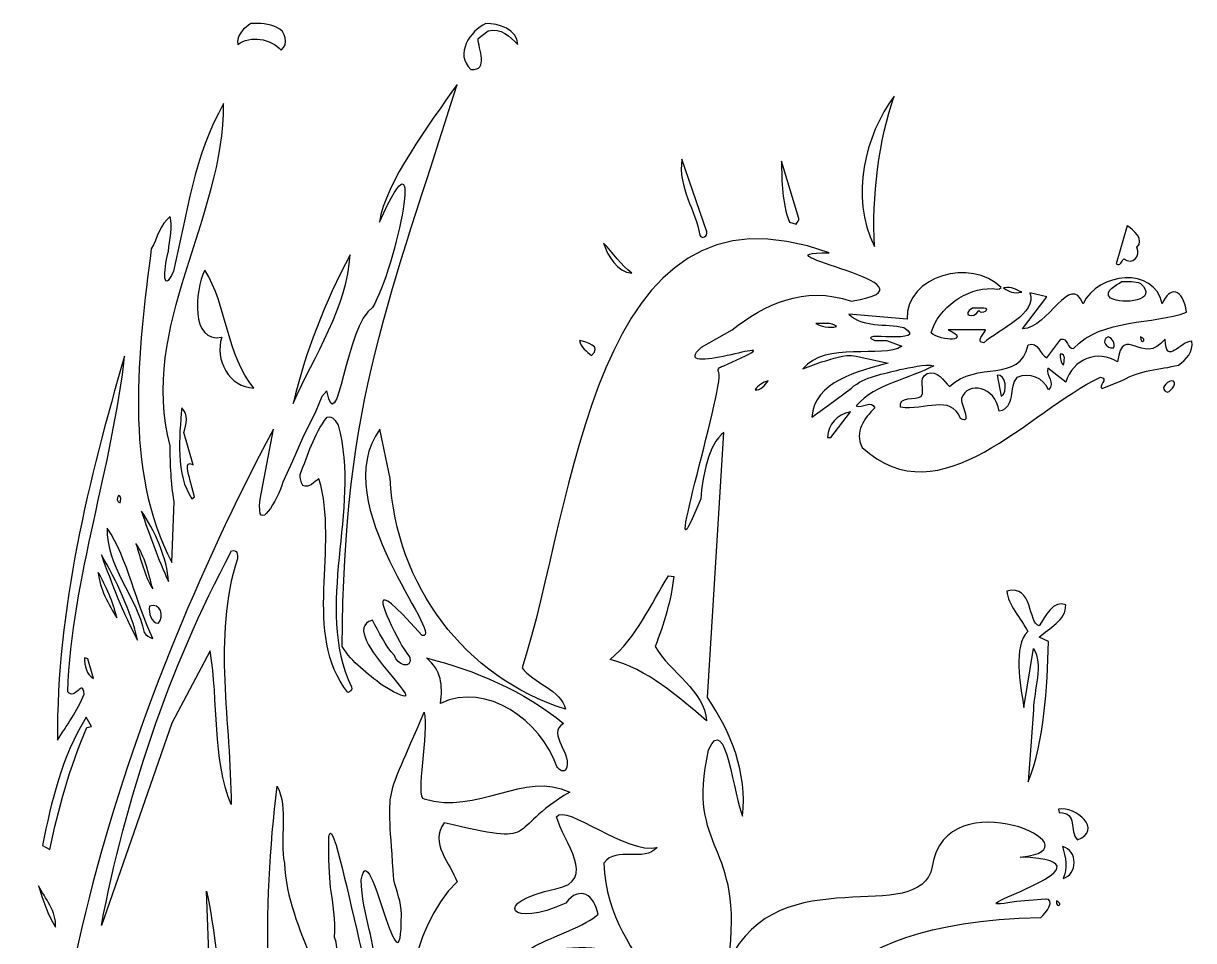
# Model space of a CAD drawing. Header units: centimetres. Extents: x -8.2 to 8.6, y -13.3 to 13.5.
# Drawn here: x -7.95 to 8.55, y 0.6 to 13.53 of the extents above; entities that cross this region are included whole.
import ezdxf

# ---------------------------------------------------------------- set-up
doc = ezdxf.new("R2010")
doc.units = ezdxf.units.CM
doc.header["$MEASUREMENT"] = 0
doc.layers.add('Ebene 1', color=7, linetype='Continuous')

msp = doc.modelspace()

# ---------------------------------------------------------------- linework, layer by layer
at = {"layer": 'Ebene 1', "color": 132}
for points, knots in [([(-4.74725, 13.53312), (-4.61518, 13.53312), (-4.49326, 13.53312), (-4.37641, 13.47724), (-4.37641, 13.47724), (-4.2545, 13.42644), (-4.20624, 13.23594), (-4.31799, 13.1572), (-4.31799, 13.1572), (-4.46278, 13.31976), (-4.75234, 13.37056), (-4.9276, 13.23594), (-4.9276, 13.23594), (-4.96062, 13.37056), (-4.82346, 13.47724), (-4.74725, 13.53312)], [0, 0, 0, 0, 0.25, 0.25, 0.25, 0.25, 0.5, 0.5, 0.5, 0.5, 0.75, 0.75, 0.75, 0.75, 1, 1, 1, 1]), ([(-1.43256, 13.53312), (-1.2446, 13.53312), (-0.98552, 13.45184), (-0.98044, 13.23594), (-0.98044, 13.23594), (-1.09474, 13.34516), (-1.20904, 13.47724), (-1.397, 13.42644), (-1.397, 13.42644), (-1.397, 13.42644), (-1.53924, 13.31976), (-1.53924, 13.31976), (-1.53924, 13.31976), (-1.53924, 13.1826), (-1.38176, 12.86002), (-1.64084, 12.88542), (-1.64084, 12.88542), (-1.8796, 13.10132), (-1.64592, 13.42644), (-1.43256, 13.53312)], [0, 0, 0, 0, 0.2, 0.2, 0.2, 0.2, 0.4, 0.4, 0.4, 0.4, 0.6, 0.6, 0.6, 0.6, 0.8, 0.8, 0.8, 0.8, 1, 1, 1, 1]), ([(-1.83642, 12.67206), (-2.77368, 9.65962), (-3.43916, 8.2423), (-3.45694, 4.74726), (-3.45694, 4.74726), (-3.31978, 4.52628), (-3.09372, 4.36118), (-2.89306, 4.2037), (-2.89306, 4.2037), (-1.86182, 3.5941), (-3.6195, 4.97332), (-3.03022, 5.1181), (-3.03022, 5.1181), (-2.93116, 4.94792), (-2.85496, 4.76504), (-2.7178, 4.62026), (-2.7178, 4.62026), (-2.6924, 4.48818), (-2.4638, 4.4196), (-2.5019, 4.59486), (-2.5019, 4.59486), (-2.5019, 4.59486), (-2.61366, 4.75742), (-2.61366, 4.75742), (-2.61366, 4.75742), (-2.78638, 5.08508), (-3.13182, 5.7404), (-2.60096, 5.19938), (-2.60096, 5.19938), (-2.60096, 5.19938), (-2.32664, 4.9022), (-2.32664, 4.9022), (-2.32664, 4.9022), (-1.99136, 4.87172), (-3.6957, 6.77672), (-2.92354, 7.81304), (-2.92354, 7.81304), (-2.92354, 7.81304), (-2.77876, 7.11708), (-2.77876, 7.11708), (-2.77876, 7.11708), (-2.7051, 5.61848), (-1.7272, 4.31038), (-0.30734, 3.86588), (-0.30734, 3.86588), (-0.36576, 4.13512), (-0.76708, 4.23672), (-0.91948, 4.45008), (-0.91948, 4.45008), (-0.18288, 6.68782), (0.05334, 11.53922), (3.41122, 10.29716), (3.41122, 10.29716), (2.20472, 10.31494), (5.15874, 9.8425), (3.72618, 9.61898), (3.72618, 9.61898), (3.05054, 9.84504), (2.49174, 9.56564), (2.0447, 9.21512), (2.0447, 9.21512), (2.0447, 9.21512), (1.6129, 8.97128), (1.6129, 8.97128), (1.6129, 8.97128), (1.10236, 8.50646), (2.90068, 9.16431), (2.1717, 8.81888), (2.1717, 8.81888), (2.1717, 8.81888), (1.92786, 8.70712), (1.92786, 8.70712), (1.92786, 8.70712), (1.88722, 8.69188), (1.81864, 8.6741), (1.85674, 8.6106), (1.85674, 8.6106), (1.94056, 8.41501), (0.95758, 5.25018), (1.6002, 6.8326), (1.6002, 6.8326), (1.63068, 7.14502), (1.69926, 7.59968), (1.92786, 7.76732), (1.92786, 7.76732), (1.92786, 7.76732), (1.69418, 4.02844), (1.69418, 4.02844), (1.69418, 4.02844), (2.03454, 3.53822), (2.25298, 2.9718), (2.19202, 2.35712), (2.19202, 2.35712), (2.0701, 2.5908), (1.95326, 3.85318), (1.71196, 3.29184), (1.71196, 3.29184), (1.3843, 1.82118), (2.23012, 2.02946), (1.99136, 0.30734), (1.99136, 0.30734), (2.7178, 1.80848), (4.67868, 0.75946), (4.86664, 1.64592), (4.86664, 1.64592), (5.04444, 2.90576), (7.3152, 1.8923), (6.10616, 1.78054), (6.10616, 1.78054), (7.747, 1.7145), (4.88188, 0.94742), (6.0579, 1.1557), (6.0579, 1.1557), (6.0579, 1.1557), (6.45922, 1.18872), (6.45922, 1.18872), (6.45922, 1.18872), (6.61669, 1.20142), (6.47192, 0.98044), (6.39572, 0.92964), (6.39572, 0.92964), (3.03784, 0.85344), (3.49758, -0.67055), (1.50622, -0.84074), (1.50622, -0.84074), (1.48844, -0.73406), (1.6891, -0.47498), (1.47574, -0.48006), (1.47574, -0.48006), (1.32842, -0.77215), (1.06426, -1.05918), (0.75184, -1.14046), (0.75184, -1.14046), (1.88722, -0.25654), (0.28702, 0.14986), (0.23622, 1.69672), (0.23622, 1.69672), (0.41148, 1.9431), (0.80264, 1.69672), (0.98552, 1.9177), (0.98552, 1.9177), (0.55626, 1.80848), (-0.29718, 2.54), (-0.43434, 2.3495), (-0.43434, 2.3495), (-0.34036, 1.9939), (0.15494, 1.45034), (-0.44196, 1.3335), (-0.44196, 1.3335), (-1.3716, 1.143), (-1.07442, 0.76708), (-0.30226, 1.13284), (-0.30226, 1.13284), (-0.10668, 1.38938), (0.10414, 1.2446), (0.1524, 0.97536), (0.1524, 0.97536), (0, 0.81788), (-0.50291, 0.65532), (-0.73406, 0.52832), (-0.73406, 0.52832), (-1.33858, 0.19558), (1.016, 1.05664), (0.76962, -0.28702), (0.76962, -0.28702), (0.2921, -0.93471), (0.64516, -0.9652), (0.69596, -0.9652), (0.69596, -0.9652), (-1.09474, -1.88214), (2.0447, -1.1049), (0.82042, -1.89484), (0.82042, -1.89484), (-0.0889, -2.21488), (0.10414, -2.49174), (-0.22606, -3.24104), (-0.22606, -3.24104), (-1.3081, -3.09626), (-0.79756, -2.59842), (-0.0635, -2.2987), (-0.0635, -2.2987), (0.04064, -2.1844), (0.39116, -1.84658), (0.23622, -1.85674), (0.23622, -1.85674), (-0.27686, -2.36728), (-1.18364, -2.43586), (-1.4605, -3.16738), (-1.4605, -3.16738), (1.15824, -4.2164), (2.32918, -4.57454), (2.32918, -7.60984), (2.32918, -7.60984), (2.19202, -7.9756), (1.82118, -7.9121), (1.80086, -7.59714), (1.80086, -7.59714), (1.45542, -9.56564), (-0.74168, -10.05332), (0.14732, -11.83894), (0.14732, -11.83894), (-0.43434, -11.94562), (-1.17602, -11.74496), (-1.1303, -10.96518), (-1.1303, -10.96518), (-1.08712, -10.8966), (-1.05664, -10.8077), (-0.97536, -10.77214), (-0.97536, -10.77214), (-0.8001, -11.54938), (-0.7239, -10.21334), (-0.8128, -9.90854), (-0.8128, -9.90854), (-1.397, -9.8552), (-1.1811, -9.86536), (-0.94234, -9.21258), (-0.94234, -9.21258), (-0.74168, -8.57758), (0.254, -7.2644), (0.87884, -7.96798), (0.87884, -7.96798), (0.13462, -9.34974), (-0.86868, -9.0551), (-0.49022, -11.14806), (-0.49022, -11.14806), (-0.40132, -10.4521), (-0.2159, -9.69772), (0.34798, -9.18718), (0.34798, -9.18718), (0.68072, -8.72744), (1.58242, -8.15086), (1.33096, -7.62254), (1.33096, -7.62254), (0.51308, -6.17728), (-2.15646, -7.56666), (-3.2131, -5.35432), (-3.2131, -5.35432), (-3.78967, -6.51002), (-5.34416, -7.02564), (-5.58292, -8.39978), (-5.58292, -8.39978), (-5.43306, -12.7508), (-0.127, -12.08532), (2.95148, -12.27836), (2.95148, -12.27836), (0.93472, -13.27404), (-6.26872, -13.06576), (-7.4422, -8.82904), (-7.4422, -8.82904), (-7.4803, -7.40664), (-6.90118, -5.4864), (-5.40004, -4.63042), (-5.40004, -4.63042), (-5.22478, -5.00888), (-5.31114, -5.76326), (-4.94284, -5.91312), (-4.94284, -5.91312), (-4.87934, -5.41528), (-5.02158, -4.9022), (-4.9276, -4.38658), (-4.9276, -4.38658), (-1.92278, -3.33502), (-3.24358, 0.05588), (-1.83642, 1.43256), (-1.83642, 1.43256), (-1.9304, 1.69164), (-2.23266, 1.97866), (-2.01676, 2.26314), (-2.01676, 2.26314), (-0.6096, 1.9304), (-1.18364, 2.14376), (-0.24638, 2.69748), (-0.24638, 2.69748), (-0.88646, 3.00482), (-1.55448, 2.36982), (-2.30124, 2.60096), (-2.30124, 2.60096), (-2.4384, 2.60096), (-2.23012, 3.556), (-2.30124, 3.8227), (-2.30124, 3.8227), (-2.86766, 2.45618), (-2.82448, 2.921), (-2.72796, 1.45796), (-2.72796, 1.45796), (-2.68986, 1.30048), (-2.62128, 1.14554), (-2.62128, 0.97536), (-2.62128, 0.97536), (-2.62128, -0.3683), (-3.07594, 2.17932), (-3.1877, 1.45796), (-3.1877, 1.45796), (-3.1877, 1.21412), (-3.1242, 0.98806), (-3.07594, 0.75946), (-3.07594, 0.75946), (-2.9845, 0.37846), (-2.94132, -0.00254), (-2.89052, -0.3937), (-2.89052, -0.3937), (-3.08102, -0.53086), (-3.79729, 3.84048), (-3.6195, 1.35128), (-3.6195, 1.35128), (-3.58902, 1.12014), (-3.54584, 0.89154), (-3.56362, 0.6477), (-3.56362, 0.6477), (-3.44424, 0.40132), (-3.6957, -0.06604), (-3.8862, 0.32766), (-3.8862, 0.32766), (-4.06145, 0.76708), (-4.24942, 1.2065), (-4.26973, 1.69672), (-4.26973, 1.69672), (-4.34848, 2.03708), (-4.20624, 2.47142), (-4.37387, 2.77876), (-4.37387, 2.77876), (-4.58723, 1.06934), (-4.5593, -0.87122), (-4.18592, -2.56794), (-4.18592, -2.56794), (-4.4069, -2.54508), (-4.62026, -2.71272), (-4.82092, -2.78384), (-4.82092, -2.78384), (-4.8895, -2.58826), (-4.90982, -2.37998), (-4.93522, -2.1717), (-4.93522, -2.1717), (-5.1308, -1.03631), (-5.14096, 0.21844), (-5.36956, 1.30048), (-5.36956, 1.30048), (-5.36956, 1.30048), (-5.26034, -1.55194), (-5.26034, -1.55194), (-5.26034, -1.55194), (-5.26034, -1.55194), (-5.20446, -3.35534), (-5.20446, -3.35534), (-5.20446, -3.35534), (-5.28066, -6.26618), (-5.48132, -0.84074), (-5.72008, -1.57988), (-5.72008, -1.57988), (-5.72008, -1.57988), (-5.72008, -2.09042), (-5.72008, -2.09042), (-5.72008, -2.09042), (-5.72008, -2.09042), (-5.63118, -2.7559), (-5.63118, -2.7559), (-5.63118, -2.7559), (-6.24332, -4.0259), (-6.66496, -1.81864), (-6.58114, -1.12268), (-6.58114, -1.12268), (-6.58114, -1.12268), (-6.34238, 0.15748), (-6.34238, 0.15748), (-6.34238, 0.15748), (-7.37362, -0.90932), (-5.92074, -4.78282), (-7.3914, -4.27228), (-7.3914, -4.27228), (-7.48538, -3.71348), (-7.4422, -3.14198), (-7.26186, -2.62382), (-7.26186, -2.62382), (-7.33552, -2.0828), (-7.13994, -1.45034), (-7.19836, -0.96012), (-7.19836, -0.96012), (-7.55142, -2.27838), (-7.64286, -3.6322), (-7.69366, -5.02666), (-7.69366, -5.02666), (-7.69874, -5.16382), (-7.6835, -5.57784), (-7.74446, -5.47878), (-7.74446, -5.47878), (-7.95274, -0.75184), (-6.58114, 3.75158), (-4.42721, 7.81304), (-4.42721, 7.81304), (-4.42721, 7.81304), (-4.61518, 6.82498), (-4.61518, 6.82498), (-4.61518, 6.82498), (-4.67106, 6.28396), (-4.3561, 6.8326), (-4.2926, 7.06628), (-4.2926, 7.06628), (-4.2926, 7.06628), (-4.15543, 7.36092), (-4.15543, 7.36092), (-4.15543, 7.36092), (-4.15543, 7.36092), (-4.01828, 7.68604), (-4.01828, 7.68604), (-4.01828, 7.68604), (-4.01828, 7.68604), (-3.83032, 8.0645), (-3.83032, 8.0645), (-3.83032, 8.0645), (-3.83032, 8.0645), (-3.74141, 8.27278), (-3.74141, 8.27278), (-3.74141, 8.27278), (-3.74141, 8.27278), (-3.67284, 8.35406), (-3.67284, 8.35406), (-3.67284, 8.35406), (-3.52805, 7.6073), (-3.40106, 9.28878), (-3.03022, 9.52754), (-3.03022, 9.52754), (-2.6924, 10.0838), (-2.24536, 12.2682), (-2.93116, 10.7315), (-2.93116, 10.7315), (-2.84734, 11.29538), (-2.23012, 12.10564), (-1.83642, 12.67206)], [0, 0, 0, 0, 0.00934579, 0.00934579, 0.00934579, 0.00934579, 0.01869159, 0.01869159, 0.01869159, 0.01869159, 0.02803738, 0.02803738, 0.02803738, 0.02803738, 0.03738318, 0.03738318, 0.03738318, 0.03738318, 0.04672897, 0.04672897, 0.04672897, 0.04672897, 0.05607477, 0.05607477, 0.05607477, 0.05607477, 0.06542056, 0.06542056, 0.06542056, 0.06542056, 0.07476636, 0.07476636, 0.07476636, 0.07476636, 0.08411215, 0.08411215, 0.08411215, 0.08411215, 0.09345794, 0.09345794, 0.09345794, 0.09345794, 0.10280374, 0.10280374, 0.10280374, 0.10280374, 0.11214953, 0.11214953, 0.11214953, 0.11214953, 0.12149533, 0.12149533, 0.12149533, 0.12149533, 0.13084112, 0.13084112, 0.13084112, 0.13084112, 0.14018692, 0.14018692, 0.14018692, 0.14018692, 0.14953271, 0.14953271, 0.14953271, 0.14953271, 0.1588785, 0.1588785, 0.1588785, 0.1588785, 0.1682243, 0.1682243, 0.1682243, 0.1682243, 0.17757009, 0.17757009, 0.17757009, 0.17757009, 0.18691589, 0.18691589, 0.18691589, 0.18691589, 0.19626168, 0.19626168, 0.19626168, 0.19626168, 0.20560748, 0.20560748, 0.20560748, 0.20560748, 0.21495327, 0.21495327, 0.21495327, 0.21495327, 0.22429907, 0.22429907, 0.22429907, 0.22429907, 0.23364486, 0.23364486, 0.23364486, 0.23364486, 0.24299065, 0.24299065, 0.24299065, 0.24299065, 0.25233645, 0.25233645, 0.25233645, 0.25233645, 0.26168224, 0.26168224, 0.26168224, 0.26168224, 0.27102804, 0.27102804, 0.27102804, 0.27102804, 0.28037383, 0.28037383, 0.28037383, 0.28037383, 0.28971963, 0.28971963, 0.28971963, 0.28971963, 0.29906542, 0.29906542, 0.29906542, 0.29906542, 0.30841121, 0.30841121, 0.30841121, 0.30841121, 0.31775701, 0.31775701, 0.31775701, 0.31775701, 0.3271028, 0.3271028, 0.3271028, 0.3271028, 0.3364486, 0.3364486, 0.3364486, 0.3364486, 0.34579439, 0.34579439, 0.34579439, 0.34579439, 0.35514019, 0.35514019, 0.35514019, 0.35514019, 0.36448598, 0.36448598, 0.36448598, 0.36448598, 0.37383178, 0.37383178, 0.37383178, 0.37383178, 0.38317757, 0.38317757, 0.38317757, 0.38317757, 0.39252336, 0.39252336, 0.39252336, 0.39252336, 0.40186916, 0.40186916, 0.40186916, 0.40186916, 0.41121495, 0.41121495, 0.41121495, 0.41121495, 0.42056075, 0.42056075, 0.42056075, 0.42056075, 0.42990654, 0.42990654, 0.42990654, 0.42990654, 0.43925234, 0.43925234, 0.43925234, 0.43925234, 0.44859813, 0.44859813, 0.44859813, 0.44859813, 0.45794393, 0.45794393, 0.45794393, 0.45794393, 0.46728972, 0.46728972, 0.46728972, 0.46728972, 0.47663551, 0.47663551, 0.47663551, 0.47663551, 0.48598131, 0.48598131, 0.48598131, 0.48598131, 0.4953271, 0.4953271, 0.4953271, 0.4953271, 0.5046729, 0.5046729, 0.5046729, 0.5046729, 0.51401869, 0.51401869, 0.51401869, 0.51401869, 0.52336449, 0.52336449, 0.52336449, 0.52336449, 0.53271028, 0.53271028, 0.53271028, 0.53271028, 0.54205607, 0.54205607, 0.54205607, 0.54205607, 0.55140187, 0.55140187, 0.55140187, 0.55140187, 0.56074766, 0.56074766, 0.56074766, 0.56074766, 0.57009346, 0.57009346, 0.57009346, 0.57009346, 0.57943925, 0.57943925, 0.57943925, 0.57943925, 0.58878505, 0.58878505, 0.58878505, 0.58878505, 0.59813084, 0.59813084, 0.59813084, 0.59813084, 0.60747664, 0.60747664, 0.60747664, 0.60747664, 0.61682243, 0.61682243, 0.61682243, 0.61682243, 0.62616822, 0.62616822, 0.62616822, 0.62616822, 0.63551402, 0.63551402, 0.63551402, 0.63551402, 0.64485981, 0.64485981, 0.64485981, 0.64485981, 0.65420561, 0.65420561, 0.65420561, 0.65420561, 0.6635514, 0.6635514, 0.6635514, 0.6635514, 0.6728972, 0.6728972, 0.6728972, 0.6728972, 0.68224299, 0.68224299, 0.68224299, 0.68224299, 0.69158879, 0.69158879, 0.69158879, 0.69158879, 0.70093458, 0.70093458, 0.70093458, 0.70093458, 0.71028037, 0.71028037, 0.71028037, 0.71028037, 0.71962617, 0.71962617, 0.71962617, 0.71962617, 0.72897196, 0.72897196, 0.72897196, 0.72897196, 0.73831776, 0.73831776, 0.73831776, 0.73831776, 0.74766355, 0.74766355, 0.74766355, 0.74766355, 0.75700935, 0.75700935, 0.75700935, 0.75700935, 0.76635514, 0.76635514, 0.76635514, 0.76635514, 0.77570093, 0.77570093, 0.77570093, 0.77570093, 0.78504673, 0.78504673, 0.78504673, 0.78504673, 0.79439252, 0.79439252, 0.79439252, 0.79439252, 0.80373832, 0.80373832, 0.80373832, 0.80373832, 0.81308411, 0.81308411, 0.81308411, 0.81308411, 0.82242991, 0.82242991, 0.82242991, 0.82242991, 0.8317757, 0.8317757, 0.8317757, 0.8317757, 0.8411215, 0.8411215, 0.8411215, 0.8411215, 0.85046729, 0.85046729, 0.85046729, 0.85046729, 0.85981308, 0.85981308, 0.85981308, 0.85981308, 0.86915888, 0.86915888, 0.86915888, 0.86915888, 0.87850467, 0.87850467, 0.87850467, 0.87850467, 0.88785047, 0.88785047, 0.88785047, 0.88785047, 0.89719626, 0.89719626, 0.89719626, 0.89719626, 0.90654206, 0.90654206, 0.90654206, 0.90654206, 0.91588785, 0.91588785, 0.91588785, 0.91588785, 0.92523364, 0.92523364, 0.92523364, 0.92523364, 0.93457944, 0.93457944, 0.93457944, 0.93457944, 0.94392523, 0.94392523, 0.94392523, 0.94392523, 0.95327103, 0.95327103, 0.95327103, 0.95327103, 0.96261682, 0.96261682, 0.96261682, 0.96261682, 0.97196262, 0.97196262, 0.97196262, 0.97196262, 0.98130841, 0.98130841, 0.98130841, 0.98130841, 0.99065421, 0.99065421, 0.99065421, 0.99065421, 1, 1, 1, 1]), ([(-5.12826, 12.40282), (-5.11556, 10.78484), (-6.32968, 9.26591), (-5.88264, 7.57936), (-5.88264, 7.57936), (-5.88264, 7.31012), (-5.86994, 7.05104), (-5.82676, 6.7945), (-5.82676, 6.7945), (-5.82676, 6.7945), (-5.85724, 5.93344), (-5.85724, 5.93344), (-5.85724, 5.93344), (-6.55066, 7.22884), (-6.32968, 8.93064), (-6.14934, 10.35304), (-6.14934, 10.35304), (-6.06044, 10.50798), (-6.02742, 10.70356), (-5.88264, 10.81024), (-5.88264, 10.81024), (-5.84454, 10.67816), (-5.89026, 10.48004), (-5.90804, 10.32255), (-5.90804, 10.32255), (-5.95884, 10.15746), (-6.01472, 9.65962), (-5.83437, 10.03808), (-5.83437, 10.03808), (-5.6515, 10.83818), (-5.54482, 11.67384), (-5.12826, 12.40282)], [0, 0, 0, 0, 0.125, 0.125, 0.125, 0.125, 0.25, 0.25, 0.25, 0.25, 0.375, 0.375, 0.375, 0.375, 0.5, 0.5, 0.5, 0.5, 0.625, 0.625, 0.625, 0.625, 0.75, 0.75, 0.75, 0.75, 0.875, 0.875, 0.875, 0.875, 1, 1, 1, 1]), ([(4.32816, 12.5095), (4.1148, 11.8872), (4.0132, 11.08202), (4.0513, 10.3886), (4.0513, 10.3886), (3.69824, 11.10742), (3.91922, 11.94308), (4.32816, 12.5095)], [0, 0, 0, 0, 0.5, 0.5, 0.5, 0.5, 1, 1, 1, 1]), ([(1.33604, 11.6205), (1.33604, 11.6205), (1.68656, 10.59688), (1.68656, 10.59688), (1.68656, 10.59688), (1.69418, 10.56132), (1.6764, 10.54099), (1.65608, 10.52322), (1.65608, 10.52322), (1.62052, 10.5029), (1.6002, 10.53337), (1.5875, 10.54862), (1.5875, 10.54862), (1.5367, 10.89152), (1.27254, 11.2141), (1.33604, 11.6205)], [0, 0, 0, 0, 0.25, 0.25, 0.25, 0.25, 0.5, 0.5, 0.5, 0.5, 0.75, 0.75, 0.75, 0.75, 1, 1, 1, 1]), ([(2.73812, 11.59256), (2.73812, 11.59256), (2.98196, 10.78484), (2.98196, 10.78484), (2.98196, 10.78484), (2.98958, 10.75944), (2.96926, 10.7315), (2.9464, 10.70356), (2.9464, 10.70356), (2.9464, 10.70356), (2.85242, 10.7315), (2.85242, 10.7315), (2.85242, 10.7315), (2.74574, 11.00074), (2.74574, 11.29538), (2.73812, 11.59256)], [0, 0, 0, 0, 0.25, 0.25, 0.25, 0.25, 0.5, 0.5, 0.5, 0.5, 0.75, 0.75, 0.75, 0.75, 1, 1, 1, 1]), ([(7.61492, 10.67816), (7.70382, 10.62736), (7.86638, 10.48004), (7.75208, 10.37844), (7.75208, 10.37844), (7.81812, 10.24128), (7.68604, 10.12698), (7.56666, 10.21333), (7.56666, 10.21333), (7.53364, 10.17778), (7.52602, 10.10666), (7.45998, 10.14476), (7.45998, 10.14476), (7.45998, 10.14476), (7.61492, 10.67816), (7.61492, 10.67816)], [0, 0, 0, 0, 0.25, 0.25, 0.25, 0.25, 0.5, 0.5, 0.5, 0.5, 0.75, 0.75, 0.75, 0.75, 1, 1, 1, 1]), ([(0.23114, 10.43431), (0.36068, 10.29716), (0.48006, 10.12444), (0.62738, 10.01267), (0.62738, 10.01267), (0.42926, 10.02538), (0.28448, 10.25652), (0.23114, 10.43431)], [0, 0, 0, 0, 0.5, 0.5, 0.5, 0.5, 1, 1, 1, 1]), ([(-3.34518, 10.27176), (-3.37566, 9.55548), (-3.85318, 8.83666), (-4.14782, 8.17626), (-4.14782, 8.17626), (-3.98018, 8.89508), (-3.69824, 9.59866), (-3.34518, 10.27176)], [0, 0, 0, 0, 0.5, 0.5, 0.5, 0.5, 1, 1, 1, 1]), ([(6.24332, 9.73582), (6.24332, 9.73582), (6.48208, 9.67994), (6.48208, 9.67994), (6.48208, 9.67994), (6.48208, 9.67994), (6.13918, 9.22782), (6.13918, 9.22782), (6.13918, 9.22782), (6.50748, 9.24052), (6.80974, 10.033), (6.99262, 9.58087), (6.99262, 9.58087), (7.2009, 10.0203), (7.99846, 10.11427), (8.11022, 9.58087), (8.11022, 9.58087), (8.20674, 9.82472), (8.4074, 9.81202), (8.45058, 9.4615), (8.45058, 9.4615), (7.98576, 9.2837), (7.26186, 9.38276), (6.86054, 8.95095), (6.86054, 8.95095), (6.76656, 8.93318), (6.77926, 9.10844), (6.6802, 9.08304), (6.6802, 9.08304), (6.6802, 9.08304), (6.48208, 8.81888), (6.48208, 8.81888), (6.48208, 8.81888), (6.38302, 8.86206), (6.3627, 9.05001), (6.22046, 9.00176), (6.22046, 9.00176), (6.09345, 8.45312), (5.49656, 8.78586), (5.10794, 8.41501), (5.10794, 8.41501), (5.02666, 8.49376), (4.94284, 8.6487), (4.79298, 8.5979), (4.79298, 8.5979), (4.65328, 8.51662), (4.77266, 8.37946), (4.71169, 8.27278), (4.71169, 8.27278), (4.6228, 8.22198), (4.38912, 8.28548), (4.41706, 8.12292), (4.41706, 8.12292), (4.7625, 8.0645), (5.12064, 8.31595), (5.26542, 7.9629), (5.26542, 7.9629), (5.44068, 7.87146), (5.2578, 8.1788), (5.27812, 8.24738), (5.27812, 8.24738), (5.36956, 8.49122), (5.74802, 8.42771), (5.81152, 8.0645), (5.81152, 8.0645), (6.0452, 8.12038), (5.93852, 8.40486), (6.0579, 8.54202), (6.0579, 8.54202), (6.24332, 8.61822), (6.43382, 8.53694), (6.50748, 8.36676), (6.50748, 8.36676), (6.604, 8.46074), (6.46684, 8.57504), (6.49478, 8.6741), (6.49478, 8.6741), (6.49478, 8.6741), (6.74878, 8.47344), (6.74878, 8.47344), (6.74878, 8.47344), (6.84784, 8.80618), (7.20598, 8.93826), (7.47776, 8.763), (7.47776, 8.763), (7.56412, 9.32688), (7.82828, 8.67918), (8.15086, 9.08304), (8.15086, 9.08304), (8.16356, 8.69188), (8.3693, 9.06271), (8.52678, 9.05255), (8.52678, 9.05255), (8.55218, 8.90524), (8.45058, 8.79348), (8.33882, 8.71728), (8.33882, 8.71728), (8.07466, 8.6487), (7.79272, 8.6487), (7.55396, 8.50392), (7.55396, 8.50392), (7.55396, 8.50392), (7.2644, 8.38454), (7.2644, 8.38454), (7.2644, 8.38454), (7.1882, 8.41755), (7.37108, 8.52169), (7.239, 8.5471), (7.239, 8.5471), (6.23824, 8.0772), (4.98094, 6.53034), (3.87604, 7.5565), (3.87604, 7.5565), (3.76682, 7.77494), (3.90652, 7.96544), (4.05638, 8.1153), (4.05638, 8.1153), (4.00812, 8.2296), (3.88112, 8.10259), (3.79222, 8.1407), (3.79222, 8.1407), (4.0767, 8.46074), (4.53644, 8.51662), (4.88696, 8.70458), (4.88696, 8.70458), (4.75488, 8.74267), (4.5593, 8.6741), (4.40944, 8.65378), (4.40944, 8.65378), (4.1783, 8.58774), (3.91414, 8.56234), (3.72618, 8.39216), (3.72618, 8.39216), (3.72618, 8.39216), (3.4036, 8.1534), (3.4036, 8.1534), (3.4036, 8.1534), (3.4036, 8.1534), (3.16992, 7.98322), (3.16992, 7.98322), (3.16992, 7.98322), (3.18516, 8.47852), (3.84556, 8.64108), (4.24434, 8.74267), (4.24434, 8.74267), (4.24434, 8.74267), (3.79222, 8.84427), (3.79222, 8.84427), (3.79222, 8.84427), (3.61188, 8.87476), (3.46202, 8.8011), (3.30454, 8.763), (3.30454, 8.763), (3.30454, 8.763), (3.04038, 8.6614), (3.04038, 8.6614), (3.04038, 8.6614), (3.35534, 9.06271), (4.17068, 8.79856), (4.43484, 8.98144), (4.43484, 8.98144), (4.43484, 8.98144), (4.22148, 9.06271), (4.22148, 9.06271), (4.22148, 9.06271), (4.22148, 9.06271), (4.05638, 9.06271), (4.05638, 9.06271), (4.05638, 9.06271), (3.72618, 9.2075), (4.85648, 8.99414), (4.46532, 9.24814), (4.46532, 9.24814), (4.2037, 9.30148), (3.8862, 9.2456), (3.68808, 9.43356), (3.68808, 9.43356), (3.68808, 9.43356), (4.51103, 9.36498), (4.51103, 9.36498), (4.51103, 9.36498), (4.49072, 9.9822), (5.42036, 10.22603), (5.83692, 9.81202), (5.83692, 9.81202), (5.82422, 9.7663), (5.74294, 9.79169), (5.70992, 9.79423), (5.70992, 9.79423), (5.34669, 9.8044), (4.95554, 9.53008), (4.84886, 9.17194), (4.84886, 9.17194), (4.99872, 9.03732), (5.42798, 9.05763), (5.09016, 9.21512), (5.09016, 9.21512), (5.09016, 9.21512), (5.61594, 9.21512), (5.61594, 9.21512), (5.61594, 9.21512), (5.60832, 9.15669), (5.46099, 9.03986), (5.59308, 9.03224), (5.59308, 9.03224), (5.81152, 9.21512), (6.35254, 9.4488), (6.24332, 9.73582)], [0, 0, 0, 0, 0.01923077, 0.01923077, 0.01923077, 0.01923077, 0.03846154, 0.03846154, 0.03846154, 0.03846154, 0.05769231, 0.05769231, 0.05769231, 0.05769231, 0.07692308, 0.07692308, 0.07692308, 0.07692308, 0.09615385, 0.09615385, 0.09615385, 0.09615385, 0.11538462, 0.11538462, 0.11538462, 0.11538462, 0.13461538, 0.13461538, 0.13461538, 0.13461538, 0.15384615, 0.15384615, 0.15384615, 0.15384615, 0.17307692, 0.17307692, 0.17307692, 0.17307692, 0.19230769, 0.19230769, 0.19230769, 0.19230769, 0.21153846, 0.21153846, 0.21153846, 0.21153846, 0.23076923, 0.23076923, 0.23076923, 0.23076923, 0.25, 0.25, 0.25, 0.25, 0.26923077, 0.26923077, 0.26923077, 0.26923077, 0.28846154, 0.28846154, 0.28846154, 0.28846154, 0.30769231, 0.30769231, 0.30769231, 0.30769231, 0.32692308, 0.32692308, 0.32692308, 0.32692308, 0.34615385, 0.34615385, 0.34615385, 0.34615385, 0.36538462, 0.36538462, 0.36538462, 0.36538462, 0.38461538, 0.38461538, 0.38461538, 0.38461538, 0.40384615, 0.40384615, 0.40384615, 0.40384615, 0.42307692, 0.42307692, 0.42307692, 0.42307692, 0.44230769, 0.44230769, 0.44230769, 0.44230769, 0.46153846, 0.46153846, 0.46153846, 0.46153846, 0.48076923, 0.48076923, 0.48076923, 0.48076923, 0.5, 0.5, 0.5, 0.5, 0.51923077, 0.51923077, 0.51923077, 0.51923077, 0.53846154, 0.53846154, 0.53846154, 0.53846154, 0.55769231, 0.55769231, 0.55769231, 0.55769231, 0.57692308, 0.57692308, 0.57692308, 0.57692308, 0.59615385, 0.59615385, 0.59615385, 0.59615385, 0.61538462, 0.61538462, 0.61538462, 0.61538462, 0.63461538, 0.63461538, 0.63461538, 0.63461538, 0.65384615, 0.65384615, 0.65384615, 0.65384615, 0.67307692, 0.67307692, 0.67307692, 0.67307692, 0.69230769, 0.69230769, 0.69230769, 0.69230769, 0.71153846, 0.71153846, 0.71153846, 0.71153846, 0.73076923, 0.73076923, 0.73076923, 0.73076923, 0.75, 0.75, 0.75, 0.75, 0.76923077, 0.76923077, 0.76923077, 0.76923077, 0.78846154, 0.78846154, 0.78846154, 0.78846154, 0.80769231, 0.80769231, 0.80769231, 0.80769231, 0.82692308, 0.82692308, 0.82692308, 0.82692308, 0.84615385, 0.84615385, 0.84615385, 0.84615385, 0.86538462, 0.86538462, 0.86538462, 0.86538462, 0.88461538, 0.88461538, 0.88461538, 0.88461538, 0.90384615, 0.90384615, 0.90384615, 0.90384615, 0.92307692, 0.92307692, 0.92307692, 0.92307692, 0.94230769, 0.94230769, 0.94230769, 0.94230769, 0.96153846, 0.96153846, 0.96153846, 0.96153846, 0.98076923, 0.98076923, 0.98076923, 0.98076923, 1, 1, 1, 1]), ([(-5.39496, 10.05586), (-5.07492, 9.55548), (-5.0927, 8.84935), (-4.70154, 8.39216), (-4.70154, 8.39216), (-5.0546, 8.40232), (-5.25526, 8.79348), (-5.1562, 9.10844), (-5.1562, 9.10844), (-5.59562, 9.02716), (-5.5372, 9.75614), (-5.39496, 10.05586)], [0, 0, 0, 0, 0.33333333, 0.33333333, 0.33333333, 0.33333333, 0.66666667, 0.66666667, 0.66666667, 0.66666667, 1, 1, 1, 1]), ([(6.13156, 9.74344), (5.99948, 9.72566), (5.96138, 9.73836), (5.87248, 9.80694), (5.87248, 9.80694), (5.99948, 9.82472), (6.0325, 9.78662), (6.13156, 9.74344)], [0, 0, 0, 0, 0.5, 0.5, 0.5, 0.5, 1, 1, 1, 1]), ([(7.53364, 9.8933), (7.47776, 9.8425), (7.26948, 9.76884), (7.38124, 9.65962), (7.38124, 9.65962), (7.54634, 9.56818), (8.07466, 9.61644), (7.80542, 9.8679), (7.80542, 9.8679), (7.7216, 9.90091), (7.6327, 9.89837), (7.53364, 9.8933)], [0, 0, 0, 0, 0.33333333, 0.33333333, 0.33333333, 0.33333333, 0.66666667, 0.66666667, 0.66666667, 0.66666667, 1, 1, 1, 1]), ([(5.43306, 9.51738), (5.43306, 9.51738), (5.59308, 9.51738), (5.59308, 9.51738), (5.59308, 9.51738), (5.70992, 9.51484), (5.56005, 9.42086), (5.52196, 9.48435), (5.52196, 9.48435), (5.4483, 9.3472), (5.26542, 9.4361), (5.43306, 9.51738)], [0, 0, 0, 0, 0.33333333, 0.33333333, 0.33333333, 0.33333333, 0.66666667, 0.66666667, 0.66666667, 0.66666667, 1, 1, 1, 1]), ([(3.22326, 9.30402), (3.31724, 9.29132), (3.44932, 9.32942), (3.51536, 9.2583), (3.51536, 9.2583), (3.4163, 9.23544), (3.29184, 9.26337), (3.22326, 9.30402)], [0, 0, 0, 0, 0.5, 0.5, 0.5, 0.5, 1, 1, 1, 1]), ([(7.34568, 9.11352), (7.40664, 9.09066), (7.45236, 9.02462), (7.42188, 8.95858), (7.42188, 8.95858), (7.3279, 8.93826), (7.23646, 9.07034), (7.34568, 9.11352)], [0, 0, 0, 0, 0.5, 0.5, 0.5, 0.5, 1, 1, 1, 1]), ([(-0.10922, 9.06271), (-0.0127, 9.03732), (0.2159, 8.98906), (0.06096, 8.85189), (0.06096, 8.85189), (0, 8.90524), (-0.09652, 8.97128), (-0.10922, 9.06271)], [0, 0, 0, 0, 0.5, 0.5, 0.5, 0.5, 1, 1, 1, 1]), ([(-6.52526, 8.84427), (-6.69544, 7.28472), (-7.26186, 5.7277), (-7.3279, 4.10972), (-7.3279, 4.10972), (-7.22884, 3.97764), (-7.11454, 4.3053), (-7.09676, 4.07924), (-7.09676, 4.07924), (-7.18566, 3.8481), (-7.34822, 3.62712), (-7.47268, 3.42646), (-7.47268, 3.42646), (-7.48538, 5.28066), (-7.03326, 7.10184), (-6.52526, 8.84427)], [0, 0, 0, 0, 0.25, 0.25, 0.25, 0.25, 0.5, 0.5, 0.5, 0.5, 0.75, 0.75, 0.75, 0.75, 1, 1, 1, 1]), ([(6.67258, 8.86968), (6.75894, 8.88238), (6.72337, 8.763), (6.7183, 8.71728), (6.7183, 8.71728), (6.67766, 8.74267), (6.66496, 8.81888), (6.67258, 8.86968)], [0, 0, 0, 0, 0.5, 0.5, 0.5, 0.5, 1, 1, 1, 1]), ([(5.78103, 8.57504), (5.9055, 8.59282), (5.93852, 8.32866), (5.83692, 8.27786), (5.83692, 8.27786), (5.83692, 8.27786), (5.78103, 8.57504), (5.78103, 8.57504)], [0, 0, 0, 0, 0.5, 0.5, 0.5, 0.5, 1, 1, 1, 1]), ([(2.55016, 8.49376), (2.51206, 8.43026), (2.44094, 8.35914), (2.36728, 8.36676), (2.36728, 8.36676), (2.40284, 8.43026), (2.48158, 8.47852), (2.55016, 8.49376)], [0, 0, 0, 0, 0.5, 0.5, 0.5, 0.5, 1, 1, 1, 1]), ([(8.23722, 8.49376), (8.34898, 8.49376), (8.2423, 8.34898), (8.18134, 8.33374), (8.18134, 8.33374), (8.06196, 8.37946), (8.17372, 8.48106), (8.23722, 8.49376)], [0, 0, 0, 0, 0.5, 0.5, 0.5, 0.5, 1, 1, 1, 1]), ([(-5.55752, 7.31012), (-5.70229, 7.3914), (-5.6134, 7.17042), (-5.60578, 7.10184), (-5.60578, 7.10184), (-5.60578, 7.10184), (-5.5372, 6.858), (-5.5372, 6.858), (-5.5372, 6.858), (-5.5372, 6.858), (-5.5753, 6.8326), (-5.5753, 6.8326), (-5.5753, 6.8326), (-5.80898, 7.16026), (-5.7531, 7.71398), (-5.72008, 8.1153), (-5.72008, 8.1153), (-5.62102, 8.01878), (-5.6515, 7.88416), (-5.6896, 7.76732), (-5.6896, 7.76732), (-5.6896, 7.76732), (-5.55752, 7.31012), (-5.55752, 7.31012)], [0, 0, 0, 0, 0.16666667, 0.16666667, 0.16666667, 0.16666667, 0.33333333, 0.33333333, 0.33333333, 0.33333333, 0.5, 0.5, 0.5, 0.5, 0.66666667, 0.66666667, 0.66666667, 0.66666667, 0.83333333, 0.83333333, 0.83333333, 0.83333333, 1, 1, 1, 1]), ([(-3.6703, 7.98322), (-3.85826, 7.73684), (-3.94208, 7.44982), (-4.04875, 7.17296), (-4.04875, 7.17296), (-4.05637, 7.11454), (-4.03606, 7.06628), (-4.01066, 7.02056), (-4.01066, 7.02056), (-3.92176, 6.97738), (-3.85318, 7.07136), (-3.78459, 7.11454), (-3.78459, 7.11454), (-3.48996, 6.15188), (-4.02844, 4.92252), (-3.37566, 4.09956), (-3.37566, 4.09956), (-3.34518, 4.10464), (-3.30708, 4.14274), (-3.32486, 4.1783), (-3.32486, 4.1783), (-3.86588, 5.31876), (-3.1877, 6.6675), (-3.51282, 7.86892), (-3.51282, 7.86892), (-3.54584, 7.9248), (-3.58902, 8.00353), (-3.6703, 7.98322)], [0, 0, 0, 0, 0.14285714, 0.14285714, 0.14285714, 0.14285714, 0.28571429, 0.28571429, 0.28571429, 0.28571429, 0.42857143, 0.42857143, 0.42857143, 0.42857143, 0.57142857, 0.57142857, 0.57142857, 0.57142857, 0.71428571, 0.71428571, 0.71428571, 0.71428571, 0.85714286, 0.85714286, 0.85714286, 0.85714286, 1, 1, 1, 1]), ([(3.71348, 8.05942), (3.71348, 8.05942), (3.43408, 7.69366), (3.43408, 7.69366), (3.43408, 7.69366), (3.43408, 7.69366), (3.3909, 7.69366), (3.3909, 7.69366), (3.3909, 7.69366), (3.39852, 7.89432), (3.51536, 8.00862), (3.71348, 8.05942)], [0, 0, 0, 0, 0.33333333, 0.33333333, 0.33333333, 0.33333333, 0.66666667, 0.66666667, 0.66666667, 0.66666667, 1, 1, 1, 1]), ([(-6.61162, 6.87578), (-6.56336, 6.8707), (-6.58114, 6.80212), (-6.58622, 6.77672), (-6.58622, 6.77672), (-6.64464, 6.7818), (-6.63702, 6.8453), (-6.61162, 6.87578)], [0, 0, 0, 0, 0.5, 0.5, 0.5, 0.5, 1, 1, 1, 1]), ([(-6.2865, 6.65734), (-6.1087, 6.40588), (-5.91566, 5.97154), (-5.90804, 5.6642), (-5.90804, 5.6642), (-6.04774, 5.97662), (-6.17982, 6.32968), (-6.2865, 6.65734)], [0, 0, 0, 0, 0.5, 0.5, 0.5, 0.5, 1, 1, 1, 1]), ([(-6.7691, 6.41858), (-6.47954, 5.97916), (-6.3627, 5.35432), (-6.12902, 4.8641), (-6.12902, 4.8641), (-6.17474, 4.8768), (-6.223, 4.9022), (-6.2484, 4.94538), (-6.2484, 4.94538), (-6.35508, 5.45084), (-6.79704, 5.89788), (-6.7691, 6.41858)], [0, 0, 0, 0, 0.33333333, 0.33333333, 0.33333333, 0.33333333, 0.66666667, 0.66666667, 0.66666667, 0.66666667, 1, 1, 1, 1]), ([(-5.0165, 6.096), (-5.90296, 4.45008), (-6.52018, 2.57556), (-6.85292, 0.81534), (-6.85292, 0.81534), (-6.85292, 0.81534), (-5.85724, 3.6703), (-5.85724, 3.6703), (-5.85724, 3.6703), (-5.85724, 3.6703), (-5.31876, 4.68884), (-5.31876, 4.68884), (-5.31876, 4.68884), (-5.19937, 3.96748), (-5.28828, 3.175), (-5.02412, 2.51968), (-5.02412, 2.51968), (-5.02158, 3.66522), (-5.29336, 4.88442), (-4.93522, 5.98424), (-4.93522, 5.98424), (-4.9276, 6.04774), (-4.93522, 6.1214), (-5.0165, 6.096)], [0, 0, 0, 0, 0.16666667, 0.16666667, 0.16666667, 0.16666667, 0.33333333, 0.33333333, 0.33333333, 0.33333333, 0.5, 0.5, 0.5, 0.5, 0.66666667, 0.66666667, 0.66666667, 0.66666667, 0.83333333, 0.83333333, 0.83333333, 0.83333333, 1, 1, 1, 1]), ([(-6.36778, 6.20268), (-6.24078, 6.02742), (-6.1849, 5.77088), (-6.12902, 5.5626), (-6.12902, 5.5626), (-6.24332, 5.7404), (-6.2992, 5.98932), (-6.36778, 6.20268)], [0, 0, 0, 0, 0.5, 0.5, 0.5, 0.5, 1, 1, 1, 1]), ([(-6.85292, 6.04012), (-6.63956, 5.6769), (-6.43636, 5.25018), (-6.34238, 4.8387), (-6.34238, 4.8387), (-6.54304, 5.20446), (-6.70814, 5.6388), (-6.85292, 6.04012)], [0, 0, 0, 0, 0.5, 0.5, 0.5, 0.5, 1, 1, 1, 1]), ([(-6.63702, 5.15366), (-6.74624, 5.34162), (-6.8834, 5.56768), (-6.8961, 5.79374), (-6.8961, 5.79374), (-6.78942, 5.6007), (-6.68274, 5.37464), (-6.63702, 5.15366)], [0, 0, 0, 0, 0.5, 0.5, 0.5, 0.5, 1, 1, 1, 1]), ([(1.14554, 5.74548), (0.89662, 5.34416), (0.69342, 4.8768), (0.32258, 4.56438), (0.32258, 4.56438), (0.84074, 4.43738), (1.29032, 4.03606), (1.68148, 3.70332), (1.68148, 3.70332), (1.6637, 4.11734), (1.16586, 4.38912), (0.95758, 4.74726), (0.95758, 4.74726), (1.0795, 5.0673), (1.18364, 5.40004), (1.22174, 5.73786), (1.22174, 5.73786), (1.22174, 5.73786), (1.14554, 5.74548), (1.14554, 5.74548)], [0, 0, 0, 0, 0.2, 0.2, 0.2, 0.2, 0.4, 0.4, 0.4, 0.4, 0.6, 0.6, 0.6, 0.6, 0.8, 0.8, 0.8, 0.8, 1, 1, 1, 1]), ([(5.9182, 5.52958), (6.29412, 5.63372), (6.21284, 5.07238), (6.3754, 5.0419), (6.3754, 5.0419), (6.4516, 5.16636), (6.58368, 5.41782), (6.74878, 5.33654), (6.74878, 5.33654), (6.75894, 5.1181), (6.50748, 5.00888), (6.3754, 4.87934), (6.3754, 4.87934), (6.3754, 4.87934), (6.50748, 4.82092), (6.50748, 4.82092), (6.50748, 4.82092), (6.48462, 4.14782), (6.4516, 3.43662), (6.22046, 2.83972), (6.22046, 2.83972), (6.22046, 2.83972), (6.29412, 3.85826), (6.29412, 3.85826), (6.29412, 3.85826), (6.29666, 4.12496), (6.4389, 4.5085), (6.29412, 4.71932), (6.29412, 4.71932), (6.29412, 4.71932), (6.15696, 3.89128), (6.15696, 3.89128), (6.15696, 3.89128), (6.11124, 4.20624), (5.99948, 4.75996), (6.21538, 4.96062), (6.21538, 4.96062), (6.11378, 5.1435), (5.93598, 5.34162), (5.9182, 5.52958)], [0, 0, 0, 0, 0.1, 0.1, 0.1, 0.1, 0.2, 0.2, 0.2, 0.2, 0.3, 0.3, 0.3, 0.3, 0.4, 0.4, 0.4, 0.4, 0.5, 0.5, 0.5, 0.5, 0.6, 0.6, 0.6, 0.6, 0.7, 0.7, 0.7, 0.7, 0.8, 0.8, 0.8, 0.8, 0.9, 0.9, 0.9, 0.9, 1, 1, 1, 1]), ([(-6.17474, 5.31622), (-6.01726, 5.37464), (-5.96392, 5.17398), (-6.04774, 5.07746), (-6.04774, 5.07746), (-6.15442, 5.07746), (-6.18744, 5.22478), (-6.17474, 5.31622)], [0, 0, 0, 0, 0.5, 0.5, 0.5, 0.5, 1, 1, 1, 1]), ([(-7.09168, 4.58724), (-7.09168, 4.58724), (-7.04596, 4.57708), (-7.04596, 4.57708), (-7.04596, 4.57708), (-7.04596, 4.57708), (-6.96468, 4.29768), (-6.96468, 4.29768), (-6.96468, 4.29768), (-7.0612, 4.34848), (-7.09168, 4.48056), (-7.09168, 4.58724)], [0, 0, 0, 0, 0.33333333, 0.33333333, 0.33333333, 0.33333333, 0.66666667, 0.66666667, 0.66666667, 0.66666667, 1, 1, 1, 1]), ([(-2.26822, 4.58724), (-2.05486, 4.41198), (-2.03708, 4.20624), (-2.0701, 3.94716), (-2.0701, 3.94716), (-1.41478, 4.25704), (-0.65278, 3.70332), (-0.42926, 3.05562), (-0.42926, 3.05562), (-0.40132, 3.0226), (-0.36322, 2.9718), (-0.30734, 3.00482), (-0.30734, 3.00482), (-0.18288, 3.2258), (-0.5842, 3.51536), (-0.33274, 3.66522), (-0.33274, 3.66522), (-0.89408, 4.12242), (-1.58496, 4.41706), (-2.26822, 4.58724)], [0, 0, 0, 0, 0.2, 0.2, 0.2, 0.2, 0.4, 0.4, 0.4, 0.4, 0.6, 0.6, 0.6, 0.6, 0.8, 0.8, 0.8, 0.8, 1, 1, 1, 1]), ([(-7.06628, 3.75158), (-7.06628, 3.75158), (-6.99008, 3.62204), (-6.99008, 3.62204), (-6.99008, 3.62204), (-6.99008, 3.62204), (-7.05866, 3.60934), (-7.05866, 3.60934), (-7.05866, 3.60934), (-7.29742, 3.05308), (-7.45998, 2.45872), (-7.57936, 1.88722), (-7.57936, 1.88722), (-7.57936, 1.88722), (-7.6835, 1.9431), (-7.6835, 1.9431), (-7.6835, 1.9431), (-7.5565, 2.5654), (-7.4168, 3.19278), (-7.06628, 3.75158)], [0, 0, 0, 0, 0.2, 0.2, 0.2, 0.2, 0.4, 0.4, 0.4, 0.4, 0.6, 0.6, 0.6, 0.6, 0.8, 0.8, 0.8, 0.8, 1, 1, 1, 1]), ([(6.64718, 2.45618), (6.89102, 2.5019), (7.2771, 2.16154), (6.91642, 2.02438), (6.91642, 2.02438), (6.78434, 2.14884), (6.93166, 2.40792), (6.6548, 2.40792), (6.6548, 2.40792), (6.6548, 2.40792), (6.64718, 2.45618), (6.64718, 2.45618)], [0, 0, 0, 0, 0.33333333, 0.33333333, 0.33333333, 0.33333333, 0.66666667, 0.66666667, 0.66666667, 0.66666667, 1, 1, 1, 1]), ([(6.70306, 1.92786), (6.92404, 1.88722), (6.91642, 1.52654), (6.71068, 1.47828), (6.71068, 1.47828), (6.78434, 1.61544), (6.74624, 1.78054), (6.70306, 1.92786)], [0, 0, 0, 0, 0.5, 0.5, 0.5, 0.5, 1, 1, 1, 1]), ([(-7.73938, 1.37668), (-7.65048, 1.20142), (-7.4803, 1.01092), (-7.50062, 0.79248), (-7.50062, 0.79248), (-7.60476, 0.96012), (-7.6835, 1.1811), (-7.73938, 1.37668)], [0, 0, 0, 0, 0.5, 0.5, 0.5, 0.5, 1, 1, 1, 1])]:
    msp.add_open_spline(points, degree=3, knots=knots, dxfattribs=at)
for points in [[(7.80542, 9.11352), (7.9121, 9.07542), (7.7978, 8.99414), (7.80542, 9.11352)], [(6.61669, 1.16332), (6.72845, 1.12014), (6.61416, 1.03886), (6.61669, 1.16332)]]:
    msp.add_open_spline(points, degree=3, dxfattribs=at)

doc.saveas('drawing.dxf')
